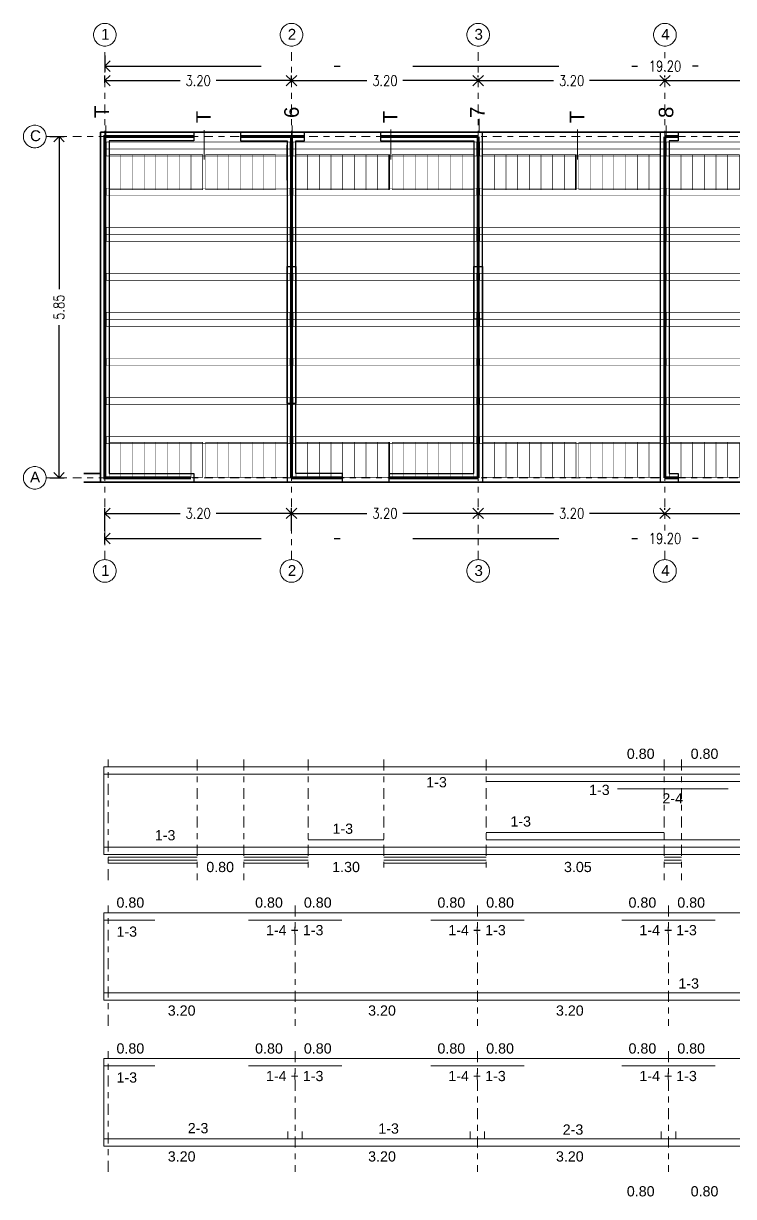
# Model space of a CAD drawing. Header units: metres. Extents: x 101 to 152, y -469 to -326.
# Drawn here: x 107.85 to 120.02, y -430.83 to -410.72 of the extents above; entities that cross this region are included whole.
import ezdxf

# ---------------------------------------------------------------- set-up
doc = ezdxf.new("R2010")
doc.units = ezdxf.units.M
doc.header["$LTSCALE"] = 5
doc.header["$MEASUREMENT"] = 0
doc.linetypes.add('CENTER2', pattern=[1.125, 0.75, -0.125, 0.125, -0.125])
doc.linetypes.add('DASHDOT', pattern=[1, 0.5, -0.25, 0, -0.25])
doc.layers.get('0').update_dxf_attribs({"color": 30})
doc.layers.get('DEFPOINTS').update_dxf_attribs({"color": 210})
for name, color, linetype, lineweight in [('A-ANNO-DIMS', 3, 'Continuous', 18), ('A-ANNO-SYMB', 3, 'Continuous', 18), ('A-ANNO-TEXT', 3, 'Continuous', 18), ('A-DETL-MBND', 3, 'Continuous', 18), ('A-FLOR-LEVL', 7, 'Continuous', 35), ('A-WALL-FULL', 7, 'Continuous', 35)]:
    doc.layers.add(name, color=color, linetype=linetype, lineweight=lineweight)
doc.styles.add('E-ARIAL', font='arial.ttf')
doc.styles.add('E-ROMANS', font='romans.shx', dxfattribs={"width": 0.8})
doc.styles.get("Standard").update_dxf_attribs({"font": 'arial.ttf'})
doc.dimstyles.new('E-0100_ARW_18', dxfattribs={"dimscale": 0.001, "dimtxt": 180, "dimasz": 180, "dimexe": 90, "dimexo": 60, "dimgap": 90, "dimtad": 0, "dimzin": 0, "dimdsep": 46, "dimtxsty": 'E-ROMANS', "dimblk": 'OPEN90', "dimcen": 90, "dimclrd": 256, "dimclre": 256, "dimclrt": 256, "dimadec": 0, "dimazin": 0, "dimtfac": 1, "dimtmove": 1, "dimatfit": 3, "dimldrblk": 'OPEN90', "dimfxl": 1, "dimtfill": 1, "dimtolj": 1, "dimtzin": 0, "dimarcsym": 0})

# ---------------------------------------------------------------- blocks, each defined once
blk = doc.blocks.new('_Open90')
at = {"color": 0, "linetype": 'ByBlock', "lineweight": -2}
for p, q in [((0, 0), (-1, 0)), ((-0.5, 0.5), (0, 0)), ((0, 0), (-0.5, -0.5))]:
    blk.add_line(p, q, dxfattribs=at)
blk = doc.blocks.new('*D44')
at = {"layer": 'A-ANNO-DIMS', "linetype": 'DASHDOT', "lineweight": -2, "transparency": 16777216}
for p, q in [((109.24, -419.414), (109.24, -419.026)), ((112.44, -419.414), (112.44, -419.026)), ((109.42, -419.116), (110.53, -419.116)), ((112.26, -419.116), (111.149, -419.116))]:
    blk.add_line(p, q, dxfattribs=at)
at = {"layer": 'DEFPOINTS', "color": 0, "linetype": 'DASHDOT', "transparency": 16777216}
for p in [(112.44, -419.116), (109.24, -419.474), (112.44, -419.474)]:
    blk.add_point(p, dxfattribs=at)
at = {"layer": 'A-ANNO-DIMS', "linetype": 'DASHDOT', "lineweight": -2, "transparency": 16777216, "xscale": 0.18, "yscale": 0.18, "zscale": 0.18, "rotation": 180}
blk.add_blockref('_Open90', (109.24, -419.116), dxfattribs=at)
at = {"layer": 'A-ANNO-DIMS', "linetype": 'DASHDOT', "lineweight": -2, "transparency": 16777216, "xscale": 0.18, "yscale": 0.18, "zscale": 0.18}
blk.add_blockref('_Open90', (112.44, -419.116), dxfattribs=at)
at = {"layer": 'A-ANNO-DIMS', "linetype": 'DASHDOT', "transparency": 16777216, "insert": (110.84, -419.116), "char_height": 0.18, "attachment_point": 5, "style": 'E-ROMANS', "bg_fill": 3, "box_fill_scale": 1.25, "bg_fill_color": 256, "bg_fill_true_color": 13158600, "bg_fill_transparency": 0}
blk.add_mtext('\\A1;3.20', dxfattribs=at)
blk = doc.blocks.new('*D45')
at = {"layer": 'A-ANNO-DIMS', "linetype": 'DASHDOT', "lineweight": -2, "transparency": 16777216}
for p, q in [((112.44, -419.397), (112.44, -419.026)), ((115.64, -419.056), (115.64, -419.026)), ((112.62, -419.116), (113.73, -419.116)), ((115.46, -419.116), (114.349, -419.116))]:
    blk.add_line(p, q, dxfattribs=at)
at = {"layer": 'DEFPOINTS', "color": 0, "linetype": 'DASHDOT', "transparency": 16777216}
for p in [(115.64, -419.116), (115.64, -419.116), (112.44, -419.457)]:
    blk.add_point(p, dxfattribs=at)
at = {"layer": 'A-ANNO-DIMS', "linetype": 'DASHDOT', "lineweight": -2, "transparency": 16777216, "xscale": 0.18, "yscale": 0.18, "zscale": 0.18, "rotation": 180}
blk.add_blockref('_Open90', (112.44, -419.116), dxfattribs=at)
at = {"layer": 'A-ANNO-DIMS', "linetype": 'DASHDOT', "lineweight": -2, "transparency": 16777216, "xscale": 0.18, "yscale": 0.18, "zscale": 0.18}
blk.add_blockref('_Open90', (115.64, -419.116), dxfattribs=at)
at = {"layer": 'A-ANNO-DIMS', "linetype": 'DASHDOT', "transparency": 16777216, "insert": (114.04, -419.116), "char_height": 0.18, "attachment_point": 5, "style": 'E-ROMANS', "bg_fill": 3, "box_fill_scale": 1.25, "bg_fill_color": 256, "bg_fill_true_color": 13158600, "bg_fill_transparency": 0}
blk.add_mtext('\\A1;3.20', dxfattribs=at)
blk = doc.blocks.new('*D46')
at = {"layer": 'A-ANNO-DIMS', "linetype": 'DASHDOT', "lineweight": -2, "transparency": 16777216}
for p, q in [((115.64, -419.056), (115.64, -419.026)), ((118.84, -419.056), (118.84, -419.026)), ((115.82, -419.116), (116.93, -419.116)), ((118.66, -419.116), (117.549, -419.116))]:
    blk.add_line(p, q, dxfattribs=at)
at = {"layer": 'DEFPOINTS', "color": 0, "linetype": 'DASHDOT', "transparency": 16777216}
for p in [(115.64, -419.116), (118.84, -419.116), (118.84, -419.116)]:
    blk.add_point(p, dxfattribs=at)
at = {"layer": 'A-ANNO-DIMS', "linetype": 'DASHDOT', "lineweight": -2, "transparency": 16777216, "xscale": 0.18, "yscale": 0.18, "zscale": 0.18, "rotation": 180}
blk.add_blockref('_Open90', (115.64, -419.116), dxfattribs=at)
at = {"layer": 'A-ANNO-DIMS', "linetype": 'DASHDOT', "lineweight": -2, "transparency": 16777216, "xscale": 0.18, "yscale": 0.18, "zscale": 0.18}
blk.add_blockref('_Open90', (118.84, -419.116), dxfattribs=at)
at = {"layer": 'A-ANNO-DIMS', "linetype": 'DASHDOT', "transparency": 16777216, "insert": (117.24, -419.116), "char_height": 0.18, "attachment_point": 5, "style": 'E-ROMANS', "bg_fill": 3, "box_fill_scale": 1.25, "bg_fill_color": 256, "bg_fill_true_color": 13158600, "bg_fill_transparency": 0}
blk.add_mtext('\\A1;3.20', dxfattribs=at)
blk = doc.blocks.new('*D47')
at = {"layer": 'A-ANNO-DIMS', "linetype": 'DASHDOT', "lineweight": -2, "transparency": 16777216}
for p, q in [((118.84, -419.056), (118.84, -419.026)), ((122.04, -419.056), (122.04, -419.026)), ((119.02, -419.116), (120.13, -419.116)), ((121.86, -419.116), (120.749, -419.116))]:
    blk.add_line(p, q, dxfattribs=at)
at = {"layer": 'DEFPOINTS', "color": 0, "linetype": 'DASHDOT', "transparency": 16777216}
for p in [(118.84, -419.116), (122.04, -419.116), (122.04, -419.116)]:
    blk.add_point(p, dxfattribs=at)
at = {"layer": 'A-ANNO-DIMS', "linetype": 'DASHDOT', "lineweight": -2, "transparency": 16777216, "xscale": 0.18, "yscale": 0.18, "zscale": 0.18, "rotation": 180}
blk.add_blockref('_Open90', (118.84, -419.116), dxfattribs=at)
at = {"layer": 'A-ANNO-DIMS', "linetype": 'DASHDOT', "lineweight": -2, "transparency": 16777216, "xscale": 0.18, "yscale": 0.18, "zscale": 0.18}
blk.add_blockref('_Open90', (122.04, -419.116), dxfattribs=at)
at = {"layer": 'A-ANNO-DIMS', "linetype": 'DASHDOT', "transparency": 16777216, "insert": (120.44, -419.116), "char_height": 0.18, "attachment_point": 5, "style": 'E-ROMANS', "bg_fill": 3, "box_fill_scale": 1.25, "bg_fill_color": 256, "bg_fill_true_color": 13158600, "bg_fill_transparency": 0}
blk.add_mtext('\\A1;3.20', dxfattribs=at)
blk = doc.blocks.new('*D50')
at = {"layer": 'A-ANNO-DIMS', "linetype": 'DASHDOT', "lineweight": -2, "transparency": 16777216}
for p, q in [((128.44, -419.242), (128.44, -419.637)), ((109.242, -419.641), (109.242, -419.457)), ((109.422, -419.547), (118.473, -419.547)), ((128.26, -419.547), (119.208, -419.547))]:
    blk.add_line(p, q, dxfattribs=at)
at = {"layer": 'DEFPOINTS', "color": 0, "linetype": 'DASHDOT', "transparency": 16777216}
for p in [(128.44, -419.182), (128.44, -419.547), (109.242, -419.701)]:
    blk.add_point(p, dxfattribs=at)
at = {"layer": 'A-ANNO-DIMS', "linetype": 'DASHDOT', "lineweight": -2, "transparency": 16777216, "xscale": 0.18, "yscale": 0.18, "zscale": 0.18, "rotation": 180}
blk.add_blockref('_Open90', (109.242, -419.547), dxfattribs=at)
at = {"layer": 'A-ANNO-DIMS', "linetype": 'DASHDOT', "lineweight": -2, "transparency": 16777216, "xscale": 0.18, "yscale": 0.18, "zscale": 0.18}
blk.add_blockref('_Open90', (128.44, -419.547), dxfattribs=at)
at = {"layer": 'A-ANNO-DIMS', "linetype": 'DASHDOT', "transparency": 16777216, "insert": (118.841, -419.547), "char_height": 0.18, "attachment_point": 5, "style": 'E-ROMANS', "bg_fill": 3, "box_fill_scale": 1.25, "bg_fill_color": 256, "bg_fill_true_color": 13158600, "bg_fill_transparency": 0}
blk.add_mtext('\\A1;19.20', dxfattribs=at)
blk = doc.blocks.new('*D51')
at = {"layer": 'A-ANNO-DIMS', "linetype": 'DASHDOT', "lineweight": -2, "transparency": 16777216}
for p, q in [((109.24, -411.734), (109.24, -411.609)), ((112.44, -411.734), (112.44, -411.609)), ((109.42, -411.699), (110.53, -411.699)), ((112.26, -411.699), (111.149, -411.699))]:
    blk.add_line(p, q, dxfattribs=at)
at = {"layer": 'DEFPOINTS', "color": 0, "linetype": 'DASHDOT', "transparency": 16777216}
for p in [(109.24, -411.794), (112.44, -411.699), (112.44, -411.794)]:
    blk.add_point(p, dxfattribs=at)
at = {"layer": 'A-ANNO-DIMS', "linetype": 'DASHDOT', "lineweight": -2, "transparency": 16777216, "xscale": 0.18, "yscale": 0.18, "zscale": 0.18, "rotation": 180}
blk.add_blockref('_Open90', (109.24, -411.699), dxfattribs=at)
at = {"layer": 'A-ANNO-DIMS', "linetype": 'DASHDOT', "lineweight": -2, "transparency": 16777216, "xscale": 0.18, "yscale": 0.18, "zscale": 0.18}
blk.add_blockref('_Open90', (112.44, -411.699), dxfattribs=at)
at = {"layer": 'A-ANNO-DIMS', "linetype": 'DASHDOT', "transparency": 16777216, "insert": (110.84, -411.699), "char_height": 0.18, "attachment_point": 5, "style": 'E-ROMANS', "bg_fill": 3, "box_fill_scale": 1.25, "bg_fill_color": 256, "bg_fill_true_color": 13158600, "bg_fill_transparency": 0}
blk.add_mtext('\\A1;3.20', dxfattribs=at)
blk = doc.blocks.new('*D52')
at = {"layer": 'A-ANNO-DIMS', "linetype": 'DASHDOT', "lineweight": -2, "transparency": 16777216}
for p, q in [((112.44, -411.734), (112.44, -411.609)), ((115.64, -411.639), (115.64, -411.609)), ((112.62, -411.699), (113.73, -411.699)), ((115.46, -411.699), (114.349, -411.699))]:
    blk.add_line(p, q, dxfattribs=at)
at = {"layer": 'DEFPOINTS', "color": 0, "linetype": 'DASHDOT', "transparency": 16777216}
for p in [(112.44, -411.794), (115.64, -411.699), (115.64, -411.699)]:
    blk.add_point(p, dxfattribs=at)
at = {"layer": 'A-ANNO-DIMS', "linetype": 'DASHDOT', "lineweight": -2, "transparency": 16777216, "xscale": 0.18, "yscale": 0.18, "zscale": 0.18, "rotation": 180}
blk.add_blockref('_Open90', (112.44, -411.699), dxfattribs=at)
at = {"layer": 'A-ANNO-DIMS', "linetype": 'DASHDOT', "lineweight": -2, "transparency": 16777216, "xscale": 0.18, "yscale": 0.18, "zscale": 0.18}
blk.add_blockref('_Open90', (115.64, -411.699), dxfattribs=at)
at = {"layer": 'A-ANNO-DIMS', "linetype": 'DASHDOT', "transparency": 16777216, "insert": (114.04, -411.699), "char_height": 0.18, "attachment_point": 5, "style": 'E-ROMANS', "bg_fill": 3, "box_fill_scale": 1.25, "bg_fill_color": 256, "bg_fill_true_color": 13158600, "bg_fill_transparency": 0}
blk.add_mtext('\\A1;3.20', dxfattribs=at)
blk = doc.blocks.new('*D53')
at = {"layer": 'A-ANNO-DIMS', "linetype": 'DASHDOT', "lineweight": -2, "transparency": 16777216}
for p, q in [((115.64, -411.639), (115.64, -411.609)), ((118.84, -411.639), (118.84, -411.609)), ((115.82, -411.699), (116.93, -411.699)), ((118.66, -411.699), (117.549, -411.699))]:
    blk.add_line(p, q, dxfattribs=at)
at = {"layer": 'DEFPOINTS', "color": 0, "linetype": 'DASHDOT', "transparency": 16777216}
for p in [(115.64, -411.699), (118.84, -411.699), (118.84, -411.699)]:
    blk.add_point(p, dxfattribs=at)
at = {"layer": 'A-ANNO-DIMS', "linetype": 'DASHDOT', "lineweight": -2, "transparency": 16777216, "xscale": 0.18, "yscale": 0.18, "zscale": 0.18, "rotation": 180}
blk.add_blockref('_Open90', (115.64, -411.699), dxfattribs=at)
at = {"layer": 'A-ANNO-DIMS', "linetype": 'DASHDOT', "lineweight": -2, "transparency": 16777216, "xscale": 0.18, "yscale": 0.18, "zscale": 0.18}
blk.add_blockref('_Open90', (118.84, -411.699), dxfattribs=at)
at = {"layer": 'A-ANNO-DIMS', "linetype": 'DASHDOT', "transparency": 16777216, "insert": (117.24, -411.699), "char_height": 0.18, "attachment_point": 5, "style": 'E-ROMANS', "bg_fill": 3, "box_fill_scale": 1.25, "bg_fill_color": 256, "bg_fill_true_color": 13158600, "bg_fill_transparency": 0}
blk.add_mtext('\\A1;3.20', dxfattribs=at)
blk = doc.blocks.new('*D54')
at = {"layer": 'A-ANNO-DIMS', "linetype": 'DASHDOT', "lineweight": -2, "transparency": 16777216}
for p, q in [((118.84, -411.639), (118.84, -411.609)), ((122.04, -411.639), (122.04, -411.609)), ((119.02, -411.699), (120.13, -411.699)), ((121.86, -411.699), (120.749, -411.699))]:
    blk.add_line(p, q, dxfattribs=at)
at = {"layer": 'DEFPOINTS', "color": 0, "linetype": 'DASHDOT', "transparency": 16777216}
for p in [(118.84, -411.699), (122.04, -411.699), (122.04, -411.699)]:
    blk.add_point(p, dxfattribs=at)
at = {"layer": 'A-ANNO-DIMS', "linetype": 'DASHDOT', "lineweight": -2, "transparency": 16777216, "xscale": 0.18, "yscale": 0.18, "zscale": 0.18, "rotation": 180}
blk.add_blockref('_Open90', (118.84, -411.699), dxfattribs=at)
at = {"layer": 'A-ANNO-DIMS', "linetype": 'DASHDOT', "lineweight": -2, "transparency": 16777216, "xscale": 0.18, "yscale": 0.18, "zscale": 0.18}
blk.add_blockref('_Open90', (122.04, -411.699), dxfattribs=at)
at = {"layer": 'A-ANNO-DIMS', "linetype": 'DASHDOT', "transparency": 16777216, "insert": (120.44, -411.699), "char_height": 0.18, "attachment_point": 5, "style": 'E-ROMANS', "bg_fill": 3, "box_fill_scale": 1.25, "bg_fill_color": 256, "bg_fill_true_color": 13158600, "bg_fill_transparency": 0}
blk.add_mtext('\\A1;3.20', dxfattribs=at)
blk = doc.blocks.new('*D57')
at = {"layer": 'A-ANNO-DIMS', "linetype": 'DASHDOT', "lineweight": -2, "transparency": 16777216}
for p, q in [((109.242, -411.266), (109.242, -411.541)), ((128.44, -411.366), (128.44, -411.541)), ((109.422, -411.451), (118.473, -411.451)), ((128.26, -411.451), (119.208, -411.451))]:
    blk.add_line(p, q, dxfattribs=at)
at = {"layer": 'DEFPOINTS', "color": 0, "linetype": 'DASHDOT', "transparency": 16777216}
for p in [(109.242, -411.206), (128.44, -411.306), (128.44, -411.451)]:
    blk.add_point(p, dxfattribs=at)
at = {"layer": 'A-ANNO-DIMS', "linetype": 'DASHDOT', "lineweight": -2, "transparency": 16777216, "xscale": 0.18, "yscale": 0.18, "zscale": 0.18, "rotation": 180}
blk.add_blockref('_Open90', (109.242, -411.451), dxfattribs=at)
at = {"layer": 'A-ANNO-DIMS', "linetype": 'DASHDOT', "lineweight": -2, "transparency": 16777216, "xscale": 0.18, "yscale": 0.18, "zscale": 0.18}
blk.add_blockref('_Open90', (128.44, -411.451), dxfattribs=at)
at = {"layer": 'A-ANNO-DIMS', "linetype": 'DASHDOT', "transparency": 16777216, "insert": (118.841, -411.451), "char_height": 0.18, "attachment_point": 5, "style": 'E-ROMANS', "bg_fill": 3, "box_fill_scale": 1.25, "bg_fill_color": 256, "bg_fill_true_color": 13158600, "bg_fill_transparency": 0}
blk.add_mtext('\\A1;19.20', dxfattribs=at)
blk = doc.blocks.new('*D58')
at = {"layer": 'A-ANNO-DIMS', "linetype": 'DASHDOT', "lineweight": -2, "transparency": 16777216}
for p, q in [((108.3, -412.657), (108.546, -412.657)), ((108.456, -412.837), (108.456, -415.273)), ((108.456, -418.327), (108.456, -415.891)), ((108.3, -418.507), (108.546, -418.507))]:
    blk.add_line(p, q, dxfattribs=at)
at = {"layer": 'DEFPOINTS', "color": 0, "linetype": 'DASHDOT', "transparency": 16777216}
for p in [(108.24, -412.657), (108.24, -418.507), (108.456, -418.507)]:
    blk.add_point(p, dxfattribs=at)
at = {"layer": 'A-ANNO-DIMS', "linetype": 'DASHDOT', "lineweight": -2, "transparency": 16777216, "xscale": 0.18, "yscale": 0.18, "zscale": 0.18}
for p, rotation in [((108.456, -412.657), 90), ((108.456, -418.507), 270)]:
    blk.add_blockref('_Open90', p, dxfattribs=dict(at, rotation=rotation))
at = {"layer": 'A-ANNO-DIMS', "linetype": 'DASHDOT', "transparency": 16777216, "insert": (108.456, -415.582), "char_height": 0.18, "attachment_point": 5, "rotation": 90, "style": 'E-ROMANS', "bg_fill": 3, "box_fill_scale": 1.25, "bg_fill_color": 256, "bg_fill_true_color": 13158600, "bg_fill_transparency": 0}
blk.add_mtext('\\A1;5.85', dxfattribs=at)

msp = doc.modelspace()

# ---------------------------------------------------------------- linework, layer by layer
at = {"layer": 'A-ANNO-SYMB', "linetype": 'CENTER2', "ltscale": 0.04}
for p, q in [((109.24, -419.91), (109.24, -411.106)), ((112.44, -419.91), (112.44, -411.106)), ((115.64, -419.91), (115.64, -411.106)), ((118.84, -419.91), (118.84, -411.106)), ((108.24, -412.657), (129.44, -412.657)), ((108.24, -418.507), (129.44, -418.507))]:
    msp.add_line(p, q, dxfattribs=at)
at = {"layer": 'A-ANNO-SYMB', "linetype": 'CENTER2', "ltscale": 0.05}
for p, q in [((109.3, -425.402), (109.3, -423.337)), ((110.825, -423.337), (110.825, -425.402)), ((111.625, -423.337), (111.625, -425.402)), ((112.725, -423.337), (112.725, -425.277)), ((114.025, -423.337), (114.025, -425.277)), ((115.775, -423.337), (115.775, -425.277)), ((118.825, -423.337), (118.825, -425.402)), ((119.122, -423.337), (119.122, -425.402)), ((109.3, -427.902), (109.3, -425.837)), ((112.5, -425.837), (112.5, -427.902)), ((115.625, -425.837), (115.625, -427.902)), ((118.9, -425.837), (118.9, -427.902)), ((109.3, -430.402), (109.3, -428.337)), ((112.5, -428.337), (112.5, -430.402)), ((115.625, -428.337), (115.625, -430.402)), ((118.9, -428.337), (118.9, -430.402))]:
    msp.add_line(p, q, dxfattribs=at)
at = {"layer": 'A-ANNO-SYMB', "linetype": 'CENTER2'}
for centre in [(109.24, -410.912), (112.44, -410.912), (115.64, -410.912), (118.84, -410.912), (108.039, -412.657), (108.039, -418.507), (109.24, -420.103), (112.44, -420.103), (115.64, -420.103), (118.84, -420.103)]:
    msp.add_circle(centre, 0.194, dxfattribs=at)
at = {"layer": 'A-ANNO-TEXT', "color": 2}
for points in [[(115.658, -412.354), (115.658, -412.571)], [(109.257, -412.469), (109.257, -412.685)], [(110.942, -412.549), (110.942, -413.05)], [(112.451, -412.469), (112.451, -412.685)], [(114.142, -412.534), (114.142, -413.05)], [(117.342, -412.535), (117.342, -413.05)], [(118.86, -412.469), (118.86, -412.685)]]:
    msp.add_lwpolyline(points, dxfattribs=at)
at = {"layer": 'A-DETL-MBND'}
for p, q in [((109.225, -424.962), (109.225, -423.462)), ((128.575, -423.462), (109.225, -423.462)), ((109.225, -424.962), (128.575, -424.962)), ((109.225, -427.462), (109.225, -425.962)), ((128.575, -425.962), (109.225, -425.962)), ((109.225, -426.087), (110.025, -426.087)), ((109.225, -427.462), (128.575, -427.462)), ((109.225, -429.962), (109.225, -428.462)), ((128.575, -428.462), (109.225, -428.462)), ((109.225, -428.587), (110.025, -428.587)), ((109.225, -429.962), (128.575, -429.962))]:
    msp.add_line(p, q, dxfattribs=at)
at = {"layer": 'A-DETL-MBND', "color": 5}
for p, q in [((109.225, -423.587), (128.575, -423.587)), ((115.775, -423.712), (121.865, -423.712)), ((118.025, -423.837), (119.922, -423.837)), ((115.775, -424.587), (118.825, -424.587)), ((109.225, -424.837), (128.575, -424.837)), ((112.725, -424.712), (114.025, -424.712)), ((115.775, -424.712), (121.865, -424.712)), ((109.225, -426.087), (110.1, -426.087)), ((111.7, -426.087), (113.3, -426.087)), ((114.825, -426.087), (116.425, -426.087)), ((118.1, -426.087), (119.7, -426.087)), ((109.225, -427.337), (128.575, -427.337)), ((109.225, -428.587), (110.1, -428.587)), ((111.7, -428.587), (113.3, -428.587)), ((114.825, -428.587), (116.425, -428.587)), ((118.1, -428.587), (119.7, -428.587)), ((109.225, -429.837), (128.575, -429.837)), ((112.375, -429.837), (112.375, -429.712)), ((112.625, -429.837), (112.625, -429.712)), ((115.5, -429.837), (115.5, -429.712)), ((115.75, -429.837), (115.75, -429.712)), ((118.775, -429.837), (118.775, -429.712)), ((119.025, -429.837), (119.025, -429.712))]:
    msp.add_line(p, q, dxfattribs=at)
at = {"layer": 'A-DETL-MBND', "color": 8}
for p, q in [((109.3, -425.012), (110.825, -425.012)), ((109.3, -425.062), (110.825, -425.062)), ((111.625, -425.012), (112.725, -425.012)), ((111.625, -425.062), (112.725, -425.062)), ((114.025, -425.012), (115.775, -425.012)), ((114.025, -425.062), (115.775, -425.062)), ((118.825, -425.012), (119.125, -425.012)), ((118.825, -425.062), (119.125, -425.062)), ((109.3, -425.112), (110.825, -425.112)), ((111.625, -425.112), (112.725, -425.112)), ((114.025, -425.112), (115.775, -425.112)), ((118.825, -425.112), (119.125, -425.112))]:
    msp.add_line(p, q, dxfattribs=at)
at = {"layer": 'A-FLOR-LEVL'}
for p, q in [((109.165, -412.582), (128.515, -412.582)), ((109.165, -418.582), (109.165, -412.582)), ((112.365, -414.882), (112.365, -417.232)), ((112.515, -414.882), (112.515, -417.232)), ((115.565, -414.882), (115.565, -415.782)), ((115.715, -414.882), (115.715, -415.782)), ((109.165, -418.582), (108.879, -418.582)), ((128.515, -418.582), (109.165, -418.582)), ((114.115, -418.582), (112.665, -418.582))]:
    msp.add_line(p, q, dxfattribs=at)
at = {"layer": 'A-FLOR-LEVL', "const_width": 0.01}
for points in [[(109.265, -412.752), (112.415, -412.752), (112.415, -412.872), (109.265, -412.872), (109.265, -412.752)], [(112.465, -412.752), (115.615, -412.752), (115.615, -412.872), (112.465, -412.872), (112.465, -412.752)], [(115.665, -412.752), (118.815, -412.752), (118.815, -412.872), (115.665, -412.872), (115.665, -412.752)], [(118.865, -412.752), (122.015, -412.752), (122.015, -412.872), (118.865, -412.872), (118.865, -412.752)], [(109.265, -412.872), (112.415, -412.872), (112.415, -412.992), (109.265, -412.992), (109.265, -412.872)], [(109.315, -412.967), (109.515, -412.967), (109.515, -413.567), (109.315, -413.567), (109.315, -412.967)], [(109.515, -412.967), (109.715, -412.967), (109.715, -413.567), (109.515, -413.567), (109.515, -412.967)], [(109.915, -412.967), (110.115, -412.967), (110.115, -413.567), (109.915, -413.567), (109.915, -412.967)], [(110.315, -412.967), (110.515, -412.967), (110.515, -413.567), (110.315, -413.567), (110.315, -412.967)], [(110.515, -412.967), (110.715, -412.967), (110.715, -413.567), (110.515, -413.567), (110.515, -412.967)], [(110.715, -412.967), (110.915, -412.967), (110.915, -413.567), (110.715, -413.567), (110.715, -412.967)], [(110.965, -412.967), (111.165, -412.967), (111.165, -413.567), (110.965, -413.567), (110.965, -412.967)], [(111.165, -412.967), (111.365, -412.967), (111.365, -413.567), (111.165, -413.567), (111.165, -412.967)], [(111.365, -412.967), (111.565, -412.967), (111.565, -413.567), (111.365, -413.567), (111.365, -412.967)], [(111.565, -412.967), (111.765, -412.967), (111.765, -413.567), (111.565, -413.567), (111.565, -412.967)], [(111.765, -412.967), (111.965, -412.967), (111.965, -413.567), (111.765, -413.567), (111.765, -412.967)], [(111.965, -412.967), (112.165, -412.967), (112.165, -413.567), (111.965, -413.567), (111.965, -412.967)], [(112.165, -412.965), (112.365, -412.965), (112.365, -413.565), (112.165, -413.565), (112.165, -412.965)], [(112.465, -412.872), (115.615, -412.872), (115.615, -412.992), (112.465, -412.992), (112.465, -412.872)], [(112.515, -412.967), (112.715, -412.967), (112.715, -413.567), (112.515, -413.567), (112.515, -412.967)], [(114.165, -412.967), (114.365, -412.967), (114.365, -413.567), (114.165, -413.567), (114.165, -412.967)], [(114.365, -412.967), (114.565, -412.967), (114.565, -413.567), (114.365, -413.567), (114.365, -412.967)], [(114.565, -412.967), (114.765, -412.967), (114.765, -413.567), (114.565, -413.567), (114.565, -412.967)], [(114.765, -412.967), (114.965, -412.967), (114.965, -413.567), (114.765, -413.567), (114.765, -412.967)], [(114.965, -412.967), (115.165, -412.967), (115.165, -413.567), (114.965, -413.567), (114.965, -412.967)], [(115.165, -412.967), (115.365, -412.967), (115.365, -413.567), (115.165, -413.567), (115.165, -412.967)], [(115.365, -412.967), (115.565, -412.967), (115.565, -413.567), (115.365, -413.567), (115.365, -412.967)], [(115.665, -412.872), (118.815, -412.872), (118.815, -412.992), (115.665, -412.992), (115.665, -412.872)], [(115.715, -412.967), (115.915, -412.967), (115.915, -413.567), (115.715, -413.567), (115.715, -412.967)], [(115.915, -412.967), (116.115, -412.967), (116.115, -413.567), (115.915, -413.567), (115.915, -412.967)], [(117.365, -412.967), (117.565, -412.967), (117.565, -413.567), (117.365, -413.567), (117.365, -412.967)], [(117.565, -412.967), (117.765, -412.967), (117.765, -413.567), (117.565, -413.567), (117.565, -412.967)], [(117.765, -412.967), (117.965, -412.967), (117.965, -413.567), (117.765, -413.567), (117.765, -412.967)], [(117.965, -412.967), (118.165, -412.967), (118.165, -413.567), (117.965, -413.567), (117.965, -412.967)], [(118.165, -412.967), (118.365, -412.967), (118.365, -413.567), (118.165, -413.567), (118.165, -412.967)], [(118.365, -412.967), (118.565, -412.967), (118.565, -413.567), (118.365, -413.567), (118.365, -412.967)], [(118.565, -412.967), (118.765, -412.967), (118.765, -413.567), (118.565, -413.567), (118.565, -412.967)], [(118.865, -412.872), (122.015, -412.872), (122.015, -412.992), (118.865, -412.992), (118.865, -412.872)], [(118.915, -412.967), (119.115, -412.967), (119.115, -413.567), (118.915, -413.567), (118.915, -412.967)], [(109.265, -413.542), (112.415, -413.542), (112.415, -413.662), (109.265, -413.662), (109.265, -413.542)], [(112.465, -413.542), (115.615, -413.542), (115.615, -413.662), (112.465, -413.662), (112.465, -413.542)], [(115.665, -413.542), (118.815, -413.542), (118.815, -413.662), (115.665, -413.662), (115.665, -413.542)], [(118.865, -413.542), (122.015, -413.542), (122.015, -413.662), (118.865, -413.662), (118.865, -413.542)], [(109.265, -414.212), (112.415, -414.212), (112.415, -414.332), (109.265, -414.332), (109.265, -414.212)], [(112.465, -414.212), (115.615, -414.212), (115.615, -414.332), (112.465, -414.332), (112.465, -414.212)], [(115.665, -414.212), (118.815, -414.212), (118.815, -414.332), (115.665, -414.332), (115.665, -414.212)], [(118.865, -414.212), (122.015, -414.212), (122.015, -414.332), (118.865, -414.332), (118.865, -414.212)], [(109.265, -414.332), (112.415, -414.332), (112.415, -414.452), (109.265, -414.452), (109.265, -414.332)], [(112.465, -414.332), (115.615, -414.332), (115.615, -414.452), (112.465, -414.452), (112.465, -414.332)], [(115.665, -414.332), (118.815, -414.332), (118.815, -414.452), (115.665, -414.452), (115.665, -414.332)], [(118.865, -414.332), (122.015, -414.332), (122.015, -414.452), (118.865, -414.452), (118.865, -414.332)], [(109.265, -415.002), (112.415, -415.002), (112.415, -415.122), (109.265, -415.122), (109.265, -415.002)], [(112.465, -415.002), (115.615, -415.002), (115.615, -415.122), (112.465, -415.122), (112.465, -415.002)], [(115.665, -415.002), (118.815, -415.002), (118.815, -415.122), (115.665, -415.122), (115.665, -415.002)], [(118.865, -415.002), (122.015, -415.002), (122.015, -415.122), (118.865, -415.122), (118.865, -415.002)], [(109.265, -415.672), (112.415, -415.672), (112.415, -415.792), (109.265, -415.792), (109.265, -415.672)], [(109.265, -415.792), (112.415, -415.792), (112.415, -415.912), (109.265, -415.912), (109.265, -415.792)], [(112.465, -415.672), (115.615, -415.672), (115.615, -415.792), (112.465, -415.792), (112.465, -415.672)], [(112.465, -415.792), (115.615, -415.792), (115.615, -415.912), (112.465, -415.912), (112.465, -415.792)], [(115.665, -415.672), (118.815, -415.672), (118.815, -415.792), (115.665, -415.792), (115.665, -415.672)], [(115.665, -415.792), (118.815, -415.792), (118.815, -415.912), (115.665, -415.912), (115.665, -415.792)], [(118.865, -415.672), (122.015, -415.672), (122.015, -415.792), (118.865, -415.792), (118.865, -415.672)], [(118.865, -415.792), (122.015, -415.792), (122.015, -415.912), (118.865, -415.912), (118.865, -415.792)], [(109.265, -416.462), (112.415, -416.462), (112.415, -416.582), (109.265, -416.582), (109.265, -416.462)], [(112.465, -416.462), (115.615, -416.462), (115.615, -416.582), (112.465, -416.582), (112.465, -416.462)], [(115.665, -416.462), (118.815, -416.462), (118.815, -416.582), (115.665, -416.582), (115.665, -416.462)], [(118.865, -416.462), (122.015, -416.462), (122.015, -416.582), (118.865, -416.582), (118.865, -416.462)], [(109.265, -417.132), (112.415, -417.132), (112.415, -417.252), (109.265, -417.252), (109.265, -417.132)], [(112.465, -417.132), (115.615, -417.132), (115.615, -417.252), (112.465, -417.252), (112.465, -417.132)], [(115.665, -417.132), (118.815, -417.132), (118.815, -417.252), (115.665, -417.252), (115.665, -417.132)], [(118.865, -417.132), (122.015, -417.132), (122.015, -417.252), (118.865, -417.252), (118.865, -417.132)], [(109.265, -417.802), (112.415, -417.802), (112.415, -417.922), (109.265, -417.922), (109.265, -417.802)], [(112.465, -417.802), (115.615, -417.802), (115.615, -417.922), (112.465, -417.922), (112.465, -417.802)], [(115.665, -417.802), (118.815, -417.802), (118.815, -417.922), (115.665, -417.922), (115.665, -417.802)], [(118.865, -417.802), (122.015, -417.802), (122.015, -417.922), (118.865, -417.922), (118.865, -417.802)], [(109.315, -417.897), (109.515, -417.897), (109.515, -418.497), (109.315, -418.497), (109.315, -417.897)], [(110.965, -417.897), (111.165, -417.897), (111.165, -418.497), (110.965, -418.497), (110.965, -417.897)], [(111.165, -417.897), (111.365, -417.897), (111.365, -418.497), (111.165, -418.497), (111.165, -417.897)], [(111.365, -417.897), (111.565, -417.897), (111.565, -418.497), (111.365, -418.497), (111.365, -417.897)], [(111.565, -417.897), (111.765, -417.897), (111.765, -418.497), (111.565, -418.497), (111.565, -417.897)], [(111.765, -417.897), (111.965, -417.897), (111.965, -418.497), (111.765, -418.497), (111.765, -417.897)], [(111.965, -417.897), (112.165, -417.897), (112.165, -418.497), (111.965, -418.497), (111.965, -417.897)], [(112.165, -417.897), (112.365, -417.897), (112.365, -418.497), (112.165, -418.497), (112.165, -417.897)], [(112.515, -417.897), (112.715, -417.897), (112.715, -418.497), (112.515, -418.497), (112.515, -417.897)], [(114.165, -417.897), (114.365, -417.897), (114.365, -418.497), (114.165, -418.497), (114.165, -417.897)], [(114.365, -417.897), (114.565, -417.897), (114.565, -418.497), (114.365, -418.497), (114.365, -417.897)], [(114.565, -417.897), (114.765, -417.897), (114.765, -418.497), (114.565, -418.497), (114.565, -417.897)], [(114.765, -417.897), (114.965, -417.897), (114.965, -418.497), (114.765, -418.497), (114.765, -417.897)], [(114.965, -417.897), (115.165, -417.897), (115.165, -418.497), (114.965, -418.497), (114.965, -417.897)], [(115.165, -417.897), (115.365, -417.897), (115.365, -418.497), (115.165, -418.497), (115.165, -417.897)], [(115.365, -417.897), (115.565, -417.897), (115.565, -418.497), (115.365, -418.497), (115.365, -417.897)], [(115.715, -417.897), (115.915, -417.897), (115.915, -418.497), (115.715, -418.497), (115.715, -417.897)], [(117.365, -417.897), (117.565, -417.897), (117.565, -418.497), (117.365, -418.497), (117.365, -417.897)], [(117.565, -417.897), (117.765, -417.897), (117.765, -418.497), (117.565, -418.497), (117.565, -417.897)], [(117.765, -417.897), (117.965, -417.897), (117.965, -418.497), (117.765, -418.497), (117.765, -417.897)], [(117.965, -417.897), (118.165, -417.897), (118.165, -418.497), (117.965, -418.497), (117.965, -417.897)], [(118.165, -417.897), (118.365, -417.897), (118.365, -418.497), (118.165, -418.497), (118.165, -417.897)], [(118.365, -417.897), (118.565, -417.897), (118.565, -418.497), (118.365, -418.497), (118.365, -417.897)], [(118.565, -417.897), (118.765, -417.897), (118.765, -418.497), (118.565, -418.497), (118.565, -417.897)], [(118.915, -417.897), (119.115, -417.897), (119.115, -418.497), (118.915, -418.497), (118.915, -417.897)]]:
    msp.add_lwpolyline(points, dxfattribs=at)
at = {"layer": 'A-FLOR-LEVL'}
for points in [[(112.365, -412.807), (112.365, -413.407)], [(114.115, -412.967), (114.115, -413.567)], [(117.315, -412.967), (117.315, -413.567)], [(114.115, -417.897), (114.115, -418.497)], [(109.165, -418.432), (108.879, -418.432)]]:
    msp.add_lwpolyline(points, dxfattribs=at)
for points in [[(109.715, -413.567, 0, 0, 0), (109.715, -412.967, 0.01, 0.01, 0), (109.915, -412.967, 0.01, 0.01, 0), (109.915, -413.567, 0.01, 0.01, 0), (109.715, -413.567, 0.01, 0.01, 0), (109.715, -412.967, 0, 0, 0)], [(110.115, -413.567, 0, 0, 0), (110.115, -412.967, 0.01, 0.01, 0), (110.315, -412.967, 0.01, 0.01, 0), (110.315, -413.567, 0.01, 0.01, 0), (110.115, -413.567, 0.01, 0.01, 0), (110.115, -412.967, 0, 0, 0)], [(112.915, -413.567, 0, 0, 0), (112.915, -412.967, 0.01, 0.01, 0), (113.115, -412.967, 0.01, 0.01, 0), (113.115, -413.567, 0.01, 0.01, 0), (112.915, -413.567, 0.01, 0.01, 0), (112.915, -412.967, 0, 0, 0)], [(113.115, -413.567, 0, 0, 0), (113.115, -412.967, 0.01, 0.01, 0), (113.315, -412.967, 0.01, 0.01, 0), (113.315, -413.567, 0.01, 0.01, 0), (113.115, -413.567, 0.01, 0.01, 0), (113.115, -412.967, 0, 0, 0)], [(113.315, -413.567, 0, 0, 0), (113.315, -412.967, 0.01, 0.01, 0), (113.515, -412.967, 0.01, 0.01, 0), (113.515, -413.567, 0.01, 0.01, 0), (113.315, -413.567, 0.01, 0.01, 0), (113.315, -412.967, 0, 0, 0)], [(113.515, -413.567, 0, 0, 0), (113.515, -412.967, 0.01, 0.01, 0), (113.715, -412.967, 0.01, 0.01, 0), (113.715, -413.567, 0.01, 0.01, 0), (113.515, -413.567, 0.01, 0.01, 0), (113.515, -412.967, 0, 0, 0)], [(113.715, -413.567, 0, 0, 0), (113.715, -412.967, 0.01, 0.01, 0), (113.915, -412.967, 0.01, 0.01, 0), (113.915, -413.567, 0.01, 0.01, 0), (113.715, -413.567, 0.01, 0.01, 0), (113.715, -412.967, 0, 0, 0)], [(113.915, -413.567, 0, 0, 0), (113.915, -412.967, 0.01, 0.01, 0), (114.115, -412.967, 0.01, 0.01, 0), (114.115, -413.567, 0.01, 0.01, 0), (113.915, -413.567, 0.01, 0.01, 0), (113.915, -412.967, 0, 0, 0)], [(116.115, -413.567, 0, 0, 0), (116.115, -412.967, 0.01, 0.01, 0), (116.315, -412.967, 0.01, 0.01, 0), (116.315, -413.567, 0.01, 0.01, 0), (116.115, -413.567, 0.01, 0.01, 0), (116.115, -412.967, 0, 0, 0)], [(116.315, -413.567, 0, 0, 0), (116.315, -412.967, 0.01, 0.01, 0), (116.515, -412.967, 0.01, 0.01, 0), (116.515, -413.567, 0.01, 0.01, 0), (116.315, -413.567, 0.01, 0.01, 0), (116.315, -412.967, 0, 0, 0)], [(116.515, -413.567, 0, 0, 0), (116.515, -412.967, 0.01, 0.01, 0), (116.715, -412.967, 0.01, 0.01, 0), (116.715, -413.567, 0.01, 0.01, 0), (116.515, -413.567, 0.01, 0.01, 0), (116.515, -412.967, 0, 0, 0)], [(116.715, -413.567, 0, 0, 0), (116.715, -412.967, 0.01, 0.01, 0), (116.915, -412.967, 0.01, 0.01, 0), (116.915, -413.567, 0.01, 0.01, 0), (116.715, -413.567, 0.01, 0.01, 0), (116.715, -412.967, 0, 0, 0)], [(116.915, -413.567, 0, 0, 0), (116.915, -412.967, 0.01, 0.01, 0), (117.115, -412.967, 0.01, 0.01, 0), (117.115, -413.567, 0.01, 0.01, 0), (116.915, -413.567, 0.01, 0.01, 0), (116.915, -412.967, 0, 0, 0)], [(117.115, -413.567, 0, 0, 0), (117.115, -412.967, 0.01, 0.01, 0), (117.315, -412.967, 0.01, 0.01, 0), (117.315, -413.567, 0.01, 0.01, 0), (117.115, -413.567, 0.01, 0.01, 0), (117.115, -412.967, 0, 0, 0)], [(119.315, -413.567, 0, 0, 0), (119.315, -412.967, 0.01, 0.01, 0), (119.515, -412.967, 0.01, 0.01, 0), (119.515, -413.567, 0.01, 0.01, 0), (119.315, -413.567, 0.01, 0.01, 0), (119.315, -412.967, 0, 0, 0)], [(119.515, -413.567, 0, 0, 0), (119.515, -412.967, 0.01, 0.01, 0), (119.715, -412.967, 0.01, 0.01, 0), (119.715, -413.567, 0.01, 0.01, 0), (119.515, -413.567, 0.01, 0.01, 0), (119.515, -412.967, 0, 0, 0)], [(119.715, -413.567, 0, 0, 0), (119.715, -412.967, 0.01, 0.01, 0), (119.915, -412.967, 0.01, 0.01, 0), (119.915, -413.567, 0.01, 0.01, 0), (119.715, -413.567, 0.01, 0.01, 0), (119.715, -412.967, 0, 0, 0)], [(119.915, -413.567, 0, 0, 0), (119.915, -412.967, 0.01, 0.01, 0), (120.115, -412.967, 0.01, 0.01, 0), (120.115, -413.567, 0.01, 0.01, 0), (119.915, -413.567, 0.01, 0.01, 0), (119.915, -412.967, 0, 0, 0)], [(109.715, -418.497, 0, 0, 0), (109.715, -417.897, 0.01, 0.01, 0), (109.915, -417.897, 0.01, 0.01, 0), (109.915, -418.497, 0.01, 0.01, 0), (109.715, -418.497, 0.01, 0.01, 0), (109.715, -417.897, 0, 0, 0)], [(109.915, -418.497, 0, 0, 0), (109.915, -417.897, 0.01, 0.01, 0), (110.115, -417.897, 0.01, 0.01, 0), (110.115, -418.497, 0.01, 0.01, 0), (109.915, -418.497, 0.01, 0.01, 0), (109.915, -417.897, 0, 0, 0)], [(110.115, -418.497, 0, 0, 0), (110.115, -417.897, 0.01, 0.01, 0), (110.315, -417.897, 0.01, 0.01, 0), (110.315, -418.497, 0.01, 0.01, 0), (110.115, -418.497, 0.01, 0.01, 0), (110.115, -417.897, 0, 0, 0)], [(110.315, -418.497, 0, 0, 0), (110.315, -417.897, 0.01, 0.01, 0), (110.515, -417.897, 0.01, 0.01, 0), (110.515, -418.497, 0.01, 0.01, 0), (110.315, -418.497, 0.01, 0.01, 0), (110.315, -417.897, 0, 0, 0)], [(110.515, -418.497, 0, 0, 0), (110.515, -417.897, 0.01, 0.01, 0), (110.715, -417.897, 0.01, 0.01, 0), (110.715, -418.497, 0.01, 0.01, 0), (110.515, -418.497, 0.01, 0.01, 0), (110.515, -417.897, 0, 0, 0)], [(110.715, -418.497, 0, 0, 0), (110.715, -417.897, 0.01, 0.01, 0), (110.915, -417.897, 0.01, 0.01, 0), (110.915, -418.497, 0.01, 0.01, 0), (110.715, -418.497, 0.01, 0.01, 0), (110.715, -417.897, 0, 0, 0)], [(112.915, -418.497, 0, 0, 0), (112.915, -417.897, 0.01, 0.01, 0), (113.115, -417.897, 0.01, 0.01, 0), (113.115, -418.497, 0.01, 0.01, 0), (112.915, -418.497, 0.01, 0.01, 0), (112.915, -417.897, 0, 0, 0)], [(113.115, -418.497, 0, 0, 0), (113.115, -417.897, 0.01, 0.01, 0), (113.315, -417.897, 0.01, 0.01, 0), (113.315, -418.497, 0.01, 0.01, 0), (113.115, -418.497, 0.01, 0.01, 0), (113.115, -417.897, 0, 0, 0)], [(113.315, -418.497, 0, 0, 0), (113.315, -417.897, 0.01, 0.01, 0), (113.515, -417.897, 0.01, 0.01, 0), (113.515, -418.497, 0.01, 0.01, 0), (113.315, -418.497, 0.01, 0.01, 0), (113.315, -417.897, 0, 0, 0)], [(113.515, -418.497, 0, 0, 0), (113.515, -417.897, 0.01, 0.01, 0), (113.715, -417.897, 0.01, 0.01, 0), (113.715, -418.497, 0.01, 0.01, 0), (113.515, -418.497, 0.01, 0.01, 0), (113.515, -417.897, 0, 0, 0)], [(113.715, -418.497, 0, 0, 0), (113.715, -417.897, 0.01, 0.01, 0), (113.915, -417.897, 0.01, 0.01, 0), (113.915, -418.497, 0.01, 0.01, 0), (113.715, -418.497, 0.01, 0.01, 0), (113.715, -417.897, 0, 0, 0)], [(113.915, -418.497, 0, 0, 0), (113.915, -417.897, 0.01, 0.01, 0), (114.115, -417.897, 0.01, 0.01, 0), (114.115, -418.497, 0.01, 0.01, 0), (113.915, -418.497, 0.01, 0.01, 0), (113.915, -417.897, 0, 0, 0)], [(116.115, -418.497, 0, 0, 0), (116.115, -417.897, 0.01, 0.01, 0), (116.315, -417.897, 0.01, 0.01, 0), (116.315, -418.497, 0.01, 0.01, 0), (116.115, -418.497, 0.01, 0.01, 0), (116.115, -417.897, 0, 0, 0)], [(116.315, -418.497, 0, 0, 0), (116.315, -417.897, 0.01, 0.01, 0), (116.515, -417.897, 0.01, 0.01, 0), (116.515, -418.497, 0.01, 0.01, 0), (116.315, -418.497, 0.01, 0.01, 0), (116.315, -417.897, 0, 0, 0)], [(116.515, -418.497, 0, 0, 0), (116.515, -417.897, 0.01, 0.01, 0), (116.715, -417.897, 0.01, 0.01, 0), (116.715, -418.497, 0.01, 0.01, 0), (116.515, -418.497, 0.01, 0.01, 0), (116.515, -417.897, 0, 0, 0)], [(116.715, -418.497, 0, 0, 0), (116.715, -417.897, 0.01, 0.01, 0), (116.915, -417.897, 0.01, 0.01, 0), (116.915, -418.497, 0.01, 0.01, 0), (116.715, -418.497, 0.01, 0.01, 0), (116.715, -417.897, 0, 0, 0)], [(116.915, -418.497, 0, 0, 0), (116.915, -417.897, 0.01, 0.01, 0), (117.115, -417.897, 0.01, 0.01, 0), (117.115, -418.497, 0.01, 0.01, 0), (116.915, -418.497, 0.01, 0.01, 0), (116.915, -417.897, 0, 0, 0)], [(117.115, -418.497, 0, 0, 0), (117.115, -417.897, 0.01, 0.01, 0), (117.315, -417.897, 0.01, 0.01, 0), (117.315, -418.497, 0.01, 0.01, 0), (117.115, -418.497, 0.01, 0.01, 0), (117.115, -417.897, 0, 0, 0)], [(119.315, -418.497, 0, 0, 0), (119.315, -417.897, 0.01, 0.01, 0), (119.515, -417.897, 0.01, 0.01, 0), (119.515, -418.497, 0.01, 0.01, 0), (119.315, -418.497, 0.01, 0.01, 0), (119.315, -417.897, 0, 0, 0)], [(119.515, -418.497, 0, 0, 0), (119.515, -417.897, 0.01, 0.01, 0), (119.715, -417.897, 0.01, 0.01, 0), (119.715, -418.497, 0.01, 0.01, 0), (119.515, -418.497, 0.01, 0.01, 0), (119.515, -417.897, 0, 0, 0)], [(119.715, -418.497, 0, 0, 0), (119.715, -417.897, 0.01, 0.01, 0), (119.915, -417.897, 0.01, 0.01, 0), (119.915, -418.497, 0.01, 0.01, 0), (119.715, -418.497, 0.01, 0.01, 0), (119.715, -417.897, 0, 0, 0)], [(119.915, -418.497, 0, 0, 0), (119.915, -417.897, 0.01, 0.01, 0), (120.115, -417.897, 0.01, 0.01, 0), (120.115, -418.497, 0.01, 0.01, 0), (119.915, -418.497, 0.01, 0.01, 0), (119.915, -417.897, 0, 0, 0)]]:
    msp.add_lwpolyline(points, format="xyseb", dxfattribs=at)
for points in [[(112.715, -413.567, 0, 0, 0), (112.715, -412.967, 0.01, 0.01, 0), (112.915, -412.967, 0.01, 0.01, 0), (112.915, -413.567, 0.01, 0.01, 0), (112.715, -413.567, 0.01, 0.01, 0), (112.715, -412.967, 0, 0, 0)], [(119.115, -413.567, 0, 0, 0), (119.115, -412.967, 0.01, 0.01, 0), (119.315, -412.967, 0.01, 0.01, 0), (119.315, -413.567, 0.01, 0.01, 0), (119.115, -413.567, 0.01, 0.01, 0), (119.115, -412.967, 0, 0, 0)], [(109.515, -418.497, 0, 0, 0), (109.515, -417.897, 0.01, 0.01, 0), (109.715, -417.897, 0.01, 0.01, 0), (109.715, -418.497, 0.01, 0.01, 0), (109.515, -418.497, 0.01, 0.01, 0), (109.515, -417.897, 0, 0, 0)], [(112.715, -418.497, 0, 0, 0), (112.715, -417.897, 0.01, 0.01, 0), (112.915, -417.897, 0.01, 0.01, 0), (112.915, -418.497, 0.01, 0.01, 0), (112.715, -418.497, 0.01, 0.01, 0), (112.715, -417.897, 0, 0, 0)], [(115.915, -418.497, 0, 0, 0), (115.915, -417.897, 0.01, 0.01, 0), (116.115, -417.897, 0.01, 0.01, 0), (116.115, -418.497, 0.01, 0.01, 0), (115.915, -418.497, 0.01, 0.01, 0), (115.915, -417.897, 0, 0, 0)], [(119.115, -418.497, 0, 0, 0), (119.115, -417.897, 0.01, 0.01, 0), (119.315, -417.897, 0.01, 0.01, 0), (119.315, -418.497, 0.01, 0.01, 0), (119.115, -418.497, 0.01, 0.01, 0), (119.115, -417.897, 0, 0, 0)]]:
    msp.add_lwpolyline(points, format="xyseb", close=True, dxfattribs=at)
at = {"layer": 'A-WALL-FULL', "lineweight": 30}
for points in [[(109.315, -412.732), (109.315, -418.432), (110.765, -418.432), (110.765, -418.582), (109.165, -418.582), (109.165, -412.582), (110.765, -412.582), (110.765, -412.732)], [(111.565, -412.582), (111.565, -412.732), (112.365, -412.732), (112.365, -414.882), (112.515, -414.882), (112.515, -412.732), (112.665, -412.732), (112.665, -412.582)], [(115.565, -412.732), (115.565, -414.882), (115.715, -414.882), (115.715, -412.732), (115.715, -412.732), (115.715, -412.582), (113.965, -412.582), (113.965, -412.732)], [(119.065, -418.582), (118.765, -418.582), (118.765, -412.582), (119.065, -412.582), (119.065, -412.732), (118.915, -412.732), (118.915, -418.432), (119.065, -418.432)], [(115.565, -415.782), (115.715, -415.782), (115.715, -418.582), (114.115, -418.582), (114.115, -418.432), (115.565, -418.432)], [(112.365, -418.582), (112.515, -418.582), (113.315, -418.582), (113.315, -418.432), (112.515, -418.432), (112.515, -417.232), (112.365, -417.232)]]:
    msp.add_lwpolyline(points, close=True, dxfattribs=at)
at = {"layer": 'A-WALL-FULL', "ltscale": 0.035}
msp.add_lwpolyline([(110.765, -412.657, 0.05, 0.05, 0), (109.24, -412.657, 0.05, 0.05, 0), (109.24, -418.507, 0.05, 0.05, 0), (110.715, -418.507, 0, 0, 0)], format="xyseb", dxfattribs=at)
at = {"layer": 'A-WALL-FULL', "ltscale": 0.035, "const_width": 0.05}
for points in [[(112.665, -412.657), (111.565, -412.657)], [(112.44, -417.232), (112.44, -412.657)], [(115.64, -412.657), (113.965, -412.657)], [(115.64, -415.782), (115.64, -412.657)], [(118.84, -418.507), (118.84, -412.657)], [(118.84, -412.657), (119.065, -412.657)], [(115.64, -418.507), (115.64, -415.782)], [(112.44, -418.507), (112.44, -418.507), (112.44, -417.232)], [(112.44, -418.507), (113.315, -418.507)], [(118.84, -418.507), (119.065, -418.507)]]:
    msp.add_lwpolyline(points, dxfattribs=at)
at = {"layer": 'A-WALL-FULL'}
msp.add_lwpolyline([(114.115, -418.507, 0.05, 0.05, 0), (115.64, -418.507, 0.01, 0.01, 0), (115.64, -418.507, 0, 0, 0)], format="xyseb", dxfattribs=at)

# ---------------------------------------------------------------- texts
at = {"layer": 'A-ANNO-TEXT', "color": 2, "style": 'E-ARIAL'}
for s, p in [('T', (109.313, -412.339, -25.053)), ('6', (112.565, -412.339, -25.053)), ('7', (115.751, -412.339, -25.053)), ('8', (118.984, -412.339, -25.053)), ('T', (111.056, -412.428, -25.053)), ('T', (114.256, -412.428, -25.053)), ('T', (117.456, -412.428, -25.053))]:
    msp.add_text(s, height=0.25, rotation=90, dxfattribs=at).set_placement(p)
at = {"layer": 'A-ANNO-TEXT', "style": 'E-ARIAL'}
for s, p in [('0.80', (118.187, -423.324)), ('0.80', (119.281, -423.324)), ('1-3', (114.749, -423.812)), ('1-3', (117.54, -423.944)), ('2-4', (118.797, -424.089)), ('1-3', (113.142, -424.609)), ('1-3', (116.192, -424.484)), ('1-3', (110.097, -424.721)), ('0.80', (110.979, -425.265)), ('1.30', (113.137, -425.265)), ('3.05', (117.11, -425.265)), ('0.80', (109.44, -425.875)), ('0.80', (111.816, -425.875)), ('0.80', (112.652, -425.875)), ('0.80', (114.941, -425.875)), ('0.80', (115.777, -425.875)), ('0.80', (118.216, -425.875)), ('0.80', (119.052, -425.875)), ('1-3', (109.44, -426.373)), ('1-4 + 1-3', (112.002, -426.348)), ('1-4 + 1-3', (115.127, -426.348)), ('1-4 + 1-3', (118.402, -426.348)), ('1-3', (119.071, -427.261)), ('3.20', (110.319, -427.726)), ('3.20', (113.753, -427.726)), ('3.20', (116.972, -427.726)), ('0.80', (109.44, -428.375)), ('0.80', (111.816, -428.375)), ('0.80', (112.652, -428.375)), ('0.80', (114.941, -428.375)), ('0.80', (115.777, -428.375)), ('0.80', (118.216, -428.375)), ('0.80', (119.052, -428.375)), ('1-3', (109.44, -428.873)), ('1-4 + 1-3', (112.002, -428.848)), ('1-4 + 1-3', (115.127, -428.848)), ('1-4 + 1-3', (118.402, -428.848)), ('2-3', (110.662, -429.741)), ('1-3', (113.927, -429.748)), ('2-3', (117.088, -429.766)), ('3.20', (110.319, -430.226)), ('3.20', (113.753, -430.226)), ('3.20', (116.972, -430.226)), ('0.80', (118.187, -430.824)), ('0.80', (119.281, -430.824))]:
    msp.add_text(s, height=0.175, dxfattribs=at).set_placement(p)
at = {"layer": 'A-ANNO-TEXT', "char_height": 0.18608, "attachment_point": 1}
for s, insert in [('{\\fArial|b0|i0|c0|p34;1}', (109.176, -410.811)), ('{\\fArial|b0|i0|c0|p34;2}', (112.376, -410.811)), ('{\\fArial|b0|i0|c0|p34;3}', (115.576, -410.811)), ('{\\fArial|b0|i0|c0|p34;4}', (118.776, -410.811)), ('{\\fArial|b0|i0|c0|p34;C}', (107.958, -412.55)), ('{\\fArial|b0|i0|c0|p34;A}', (107.958, -418.4)), ('{\\fArial|b0|i0|c0|p34;1}', (109.176, -420.003)), ('{\\fArial|b0|i0|c0|p34;2}', (112.376, -420.003)), ('{\\fArial|b0|i0|c0|p34;3}', (115.576, -420.003)), ('{\\fArial|b0|i0|c0|p34;4}', (118.776, -420.003))]:
    msp.add_mtext(s, dxfattribs=dict(at, insert=insert))

# ---------------------------------------------------------------- next in the draw order: dimensions: what is measured, and where the dimension line sits
at = {"layer": 'A-ANNO-DIMS', "linetype": 'DASHDOT'}
for base, p1, p2, picture, middle in [((112.44, -411.699), (109.24, -411.794), (112.44, -411.794), '*D51', (110.84, -411.699)), ((112.44, -419.116), (109.24, -419.474), (112.44, -419.474), '*D44', (110.84, -419.116))]:
    dim = msp.add_linear_dim(base=base, p1=p1, p2=p2, dimstyle='E-0100_ARW_18', dxfattribs=at)
    dim.commit()
    dim.dimension.update_dxf_attribs({"geometry": picture, "text_midpoint": middle})
dim = msp.add_linear_dim(base=(108.456, -418.507), p1=(108.24, -412.657), p2=(108.24, -418.507), angle=90, dimstyle='E-0100_ARW_18', dxfattribs=at)
dim.commit()
dim.dimension.update_dxf_attribs({"geometry": '*D58', "text_midpoint": (108.456, -415.582)})

# ---------------------------------------------------------------- next in the draw order: dimensions: what is measured, and where the dimension line sits
for base, p1, p2, picture, middle in [((115.64, -411.699), (112.44, -411.794), (115.64, -411.699), '*D52', (114.04, -411.699)), ((115.64, -419.116), (112.44, -419.457), (115.64, -419.116), '*D45', (114.04, -419.116))]:
    dim = msp.add_linear_dim(base=base, p1=p1, p2=p2, dimstyle='E-0100_ARW_18', dxfattribs=at)
    dim.commit()
    dim.dimension.update_dxf_attribs({"geometry": picture, "text_midpoint": middle})

# ---------------------------------------------------------------- next in the draw order: dimensions: what is measured, and where the dimension line sits
for base, p1, p2, picture, middle in [((118.84, -411.699), (115.64, -411.699), (118.84, -411.699), '*D53', (117.24, -411.699)), ((118.84, -419.116), (115.64, -419.116), (118.84, -419.116), '*D46', (117.24, -419.116))]:
    dim = msp.add_linear_dim(base=base, p1=p1, p2=p2, dimstyle='E-0100_ARW_18', dxfattribs=at)
    dim.commit()
    dim.dimension.update_dxf_attribs({"geometry": picture, "text_midpoint": middle})

# ---------------------------------------------------------------- next in the draw order: dimensions: what is measured, and where the dimension line sits
for base, p1, p2, picture, middle in [((122.04, -411.699), (118.84, -411.699), (122.04, -411.699), '*D54', (120.44, -411.699)), ((122.04, -419.116), (118.84, -419.116), (122.04, -419.116), '*D47', (120.44, -419.116))]:
    dim = msp.add_linear_dim(base=base, p1=p1, p2=p2, dimstyle='E-0100_ARW_18', dxfattribs=at)
    dim.commit()
    dim.dimension.update_dxf_attribs({"geometry": picture, "text_midpoint": middle})

# ---------------------------------------------------------------- next in the draw order: dimensions: what is measured, and where the dimension line sits
for base, p1, p2, picture, middle in [((128.44, -411.451), (109.242, -411.206), (128.44, -411.306), '*D57', (118.841, -411.451)), ((128.44, -419.547), (109.242, -419.701), (128.44, -419.182), '*D50', (118.841, -419.547))]:
    dim = msp.add_linear_dim(base=base, p1=p1, p2=p2, dimstyle='E-0100_ARW_18', dxfattribs=at)
    dim.commit()
    dim.dimension.update_dxf_attribs({"geometry": picture, "text_midpoint": middle})

doc.saveas('drawing.dxf')
